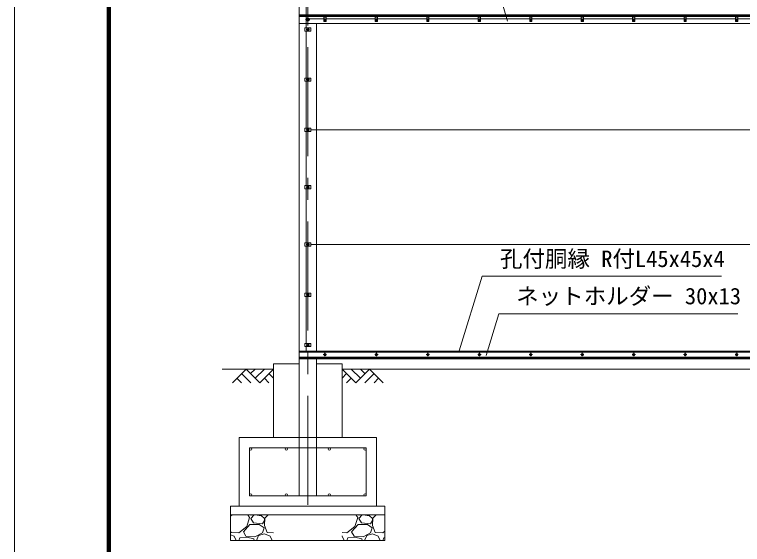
# Model space of a CAD drawing. Units: millimetres at full size; details may follow other scales. Extents: x -8400 to 8400, y -5940 to 5940.
# Drawn here: x -8400 to -4157, y -1879 to 1210 of the extents above; entities that cross this region are included whole.
import ezdxf
from ezdxf.enums import TextEntityAlignment as Align

# ---------------------------------------------------------------- set-up
doc = ezdxf.new("R2010")
doc.units = ezdxf.units.MM
doc.header["$LTSCALE"] = 20
doc.linetypes.add('USER1', pattern=[50.8, 31.75, -6.35, 6.35, -6.35])
for name, color, linetype, lineweight in [('0-0_D-STR1', 1, 'Continuous', 18), ('0-1_D-BMK', 2, 'USER1', 13), ('0-2_D-STR3', 3, 'Continuous', 13), ('0-3_D-BGD', 7, 'Continuous', 18), ('0-7_D-DCR-HCH', 7, 'Continuous', 13), ('0-8_D-STR-TXT', 7, 'Continuous', 13), ('0-B_D-STR4', 7, 'Continuous', 18), ('0-C_D-TTL', 7, 'Continuous', 18)]:
    doc.layers.add(name, color=color, linetype=linetype, lineweight=lineweight)
doc.styles.add('ＭＳ ゴシック', font='')
doc.styles.get('ＭＳ ゴシック').set_extended_font_data('MS Gothic')

msp = doc.modelspace()

# ---------------------------------------------------------------- linework, layer by layer
at = {"layer": '0-0_D-STR1'}
for p, q in [((-6740.7, 1207.61), (-2290.7, 1207.61)), ((-6740.7, 1203.61), (-2290.7, 1203.61)), ((-6740.7, 1199.61), (-2290.7, 1199.61)), ((-6740.7, 1158.61), (-2290.7, 1158.61)), ((-6640.7, -751.39), (-6640.7, 1158.61)), ((-6740.7, -751.39), (-2290.7, -751.39)), ((-6740.7, -792.39), (-2290.7, -792.39)), ((-6740.7, -796.39), (-2290.7, -796.39))]:
    msp.add_line(p, q, dxfattribs=at)
msp.add_lwpolyline([(-6740.7, 4203.61), (-6740.7, -1596.39), (-6640.7, -1596.39), (-6640.7, -796.39)], dxfattribs=at)
at = {"layer": '0-1_D-BMK'}
for p, q in [((-6690.7, -1647.39), (-6690.7, 4254.61)), ((-6677.95, 1180.61), (-6703.45, 1180.61)), ((-6598.14, 1179.61), (-6583.26, 1179.61)), ((-6590.7, 1187.05), (-6590.7, 1172.17)), ((-6298.14, 1179.61), (-6283.26, 1179.61)), ((-6290.7, 1187.05), (-6290.7, 1172.17)), ((-5998.14, 1179.61), (-5983.26, 1179.61)), ((-5990.7, 1187.05), (-5990.7, 1172.17)), ((-5698.14, 1179.61), (-5683.26, 1179.61)), ((-5690.7, 1187.05), (-5690.7, 1172.17)), ((-5398.14, 1179.61), (-5383.26, 1179.61)), ((-5390.7, 1187.05), (-5390.7, 1172.17)), ((-5098.14, 1179.61), (-5083.26, 1179.61)), ((-5090.7, 1187.05), (-5090.7, 1172.17)), ((-4798.14, 1179.61), (-4783.26, 1179.61)), ((-4790.7, 1187.05), (-4790.7, 1172.17)), ((-4498.14, 1179.61), (-4483.26, 1179.61)), ((-4490.7, 1187.05), (-4490.7, 1172.17)), ((-4198.14, 1179.61), (-4183.26, 1179.61)), ((-4190.7, 1187.05), (-4190.7, 1172.17)), ((-6700.7, 1123.61), (-6680.7, 1123.61)), ((-6700.7, 830.61), (-6680.7, 830.61)), ((-6700.7, 537.61), (-6680.7, 537.61)), ((-6700.7, 203.61), (-6680.7, 203.61)), ((-6700.7, -130.39), (-6680.7, -130.39)), ((-6700.7, -423.39), (-6680.7, -423.39)), ((-6700.7, -716.39), (-6680.7, -716.39)), ((-6590.7, -762.72), (-6590.7, -782.06)), ((-6290.7, -762.72), (-6290.7, -782.06)), ((-5990.7, -762.72), (-5990.7, -782.06)), ((-5690.7, -762.72), (-5690.7, -782.06)), ((-5390.7, -762.72), (-5390.7, -782.06)), ((-5090.7, -762.72), (-5090.7, -782.06)), ((-4790.7, -762.72), (-4790.7, -782.06)), ((-4490.7, -762.72), (-4490.7, -782.06)), ((-4190.7, -762.72), (-4190.7, -782.06)), ((-6581.03, -772.39), (-6600.37, -772.39)), ((-6281.03, -772.39), (-6300.37, -772.39)), ((-5981.03, -772.39), (-6000.37, -772.39)), ((-5681.03, -772.39), (-5700.37, -772.39)), ((-5381.03, -772.39), (-5400.37, -772.39)), ((-5081.03, -772.39), (-5100.37, -772.39)), ((-4781.03, -772.39), (-4800.37, -772.39)), ((-4481.03, -772.39), (-4500.37, -772.39)), ((-4181.03, -772.39), (-4200.37, -772.39))]:
    msp.add_line(p, q, dxfattribs=at)
at = {"layer": '0-2_D-STR3'}
for p, q in [((-6700.7, 1208.61), (-6700.7, 1274.11)), ((-6700.7, 1133.11), (-6700.7, 1198.61)), ((-6699.2, 1185.52), (-6690.7, 1190.42)), ((-6690.7, 1190.42), (-6682.2, 1185.52)), ((-6597.2, 1195.61), (-6597.2, 1169.61)), ((-6584.2, 1195.61), (-6597.2, 1195.61)), ((-6584.2, 1195.61), (-6584.2, 1169.61)), ((-6297.2, 1195.61), (-6297.2, 1169.61)), ((-6284.2, 1195.61), (-6297.2, 1195.61)), ((-6284.2, 1195.61), (-6284.2, 1169.61)), ((-5997.2, 1195.61), (-5997.2, 1169.61)), ((-5984.2, 1195.61), (-5997.2, 1195.61)), ((-5984.2, 1195.61), (-5984.2, 1169.61)), ((-5697.2, 1195.61), (-5697.2, 1169.61)), ((-5684.2, 1195.61), (-5697.2, 1195.61)), ((-5684.2, 1195.61), (-5684.2, 1169.61)), ((-5397.2, 1195.61), (-5397.2, 1169.61)), ((-5384.2, 1195.61), (-5397.2, 1195.61)), ((-5384.2, 1195.61), (-5384.2, 1169.61)), ((-5097.2, 1195.61), (-5097.2, 1169.61)), ((-5084.2, 1195.61), (-5097.2, 1195.61)), ((-5084.2, 1195.61), (-5084.2, 1169.61)), ((-4797.2, 1195.61), (-4797.2, 1169.61)), ((-4784.2, 1195.61), (-4797.2, 1195.61)), ((-4784.2, 1195.61), (-4784.2, 1169.61)), ((-4497.2, 1195.61), (-4497.2, 1169.61)), ((-4484.2, 1195.61), (-4497.2, 1195.61)), ((-4484.2, 1195.61), (-4484.2, 1169.61)), ((-4197.2, 1195.61), (-4197.2, 1169.61)), ((-4184.2, 1195.61), (-4197.2, 1195.61)), ((-4184.2, 1195.61), (-4184.2, 1169.61)), ((-6700.7, 1184.61), (-6597.2, 1184.61)), ((-6699.2, 1175.7), (-6699.2, 1185.52)), ((-6690.7, 1170.79), (-6699.2, 1175.7)), ((-6682.2, 1175.7), (-6690.7, 1170.79)), ((-6682.2, 1185.52), (-6682.2, 1175.7)), ((-6584.2, 1169.61), (-6597.2, 1169.61)), ((-6584.2, 1184.61), (-6297.2, 1184.61)), ((-6284.2, 1169.61), (-6297.2, 1169.61)), ((-6284.2, 1184.61), (-5997.2, 1184.61)), ((-5984.2, 1169.61), (-5997.2, 1169.61)), ((-5984.2, 1184.61), (-5697.2, 1184.61)), ((-5684.2, 1169.61), (-5697.2, 1169.61)), ((-5684.2, 1184.61), (-5397.2, 1184.61)), ((-5384.2, 1169.61), (-5397.2, 1169.61)), ((-5384.2, 1184.61), (-5097.2, 1184.61)), ((-5084.2, 1169.61), (-5097.2, 1169.61)), ((-5084.2, 1184.61), (-4797.2, 1184.61)), ((-4784.2, 1169.61), (-4797.2, 1169.61)), ((-4784.2, 1184.61), (-4497.2, 1184.61)), ((-4484.2, 1169.61), (-4497.2, 1169.61)), ((-4484.2, 1184.61), (-4197.2, 1184.61)), ((-4184.2, 1169.61), (-4197.2, 1169.61)), ((-4184.2, 1184.61), (-3897.2, 1184.61)), ((-6707.9, 1133.11), (-6673.5, 1133.11)), ((-6707.9, 1133.11), (-6707.9, 1114.11)), ((-6707.9, 1114.11), (-6673.5, 1114.11)), ((-6700.7, 840.11), (-6700.7, 1114.11)), ((-6697.2, 1127.36), (-6690.7, 1131.12)), ((-6697.2, 1119.86), (-6697.2, 1127.36)), ((-6690.7, 1116.1), (-6697.2, 1119.86)), ((-6690.7, 1131.12), (-6684.2, 1127.36)), ((-6684.2, 1119.86), (-6690.7, 1116.1)), ((-6684.2, 1127.36), (-6684.2, 1119.86)), ((-6673.5, 1133.11), (-6673.5, 1114.11)), ((-6707.9, 840.11), (-6673.5, 840.11)), ((-6707.9, 840.11), (-6707.9, 821.11)), ((-6707.9, 821.11), (-6673.5, 821.11)), ((-6700.7, 547.11), (-6700.7, 821.11)), ((-6697.2, 834.36), (-6690.7, 838.12)), ((-6690.7, 838.12), (-6684.2, 834.36)), ((-6684.2, 826.86), (-6690.7, 823.1)), ((-6684.2, 834.36), (-6684.2, 826.86)), ((-6673.5, 840.11), (-6673.5, 821.11)), ((-6707.9, 547.11), (-6673.5, 547.11)), ((-6707.9, 547.11), (-6707.9, 528.11)), ((-6707.9, 528.11), (-6673.5, 528.11)), ((-6700.7, 213.11), (-6700.7, 528.11)), ((-6697.2, 541.36), (-6690.7, 545.12)), ((-6697.2, 533.86), (-6697.2, 541.36)), ((-6690.7, 530.1), (-6697.2, 533.86)), ((-6690.7, 545.12), (-6684.2, 541.36)), ((-6684.2, 533.86), (-6690.7, 530.1)), ((-6684.2, 541.36), (-6684.2, 533.86)), ((-6673.5, 547.11), (-6673.5, 528.11)), ((-6673.5, 537.61), (-3700.2, 537.61)), ((-6707.9, 213.11), (-6673.5, 213.11)), ((-6707.9, 213.11), (-6707.9, 194.11)), ((-6673.5, 213.11), (-6673.5, 194.11)), ((-6707.9, 194.11), (-6673.5, 194.11)), ((-6700.7, -120.89), (-6700.7, 194.11)), ((-6697.2, 207.36), (-6690.7, 211.12)), ((-6697.2, 199.86), (-6697.2, 207.36)), ((-6690.7, 196.1), (-6697.2, 199.86)), ((-6690.7, 211.12), (-6684.2, 207.36)), ((-6684.2, 199.86), (-6690.7, 196.1)), ((-6684.2, 207.36), (-6684.2, 199.86)), ((-6707.9, -120.89), (-6673.5, -120.89)), ((-6707.9, -120.89), (-6707.9, -139.89)), ((-6697.2, -126.64), (-6690.7, -122.88)), ((-6697.2, -134.14), (-6697.2, -126.64)), ((-6690.7, -122.88), (-6684.2, -126.64)), ((-6684.2, -126.64), (-6684.2, -134.14)), ((-6673.5, -120.89), (-6673.5, -139.89)), ((-6707.9, -139.89), (-6673.5, -139.89)), ((-6700.7, -413.89), (-6700.7, -139.89)), ((-6690.7, -137.9), (-6697.2, -134.14)), ((-6684.2, -134.14), (-6690.7, -137.9)), ((-6673.5, -130.39), (-3700.2, -130.39)), ((-6707.9, -413.89), (-6673.5, -413.89)), ((-6707.9, -413.89), (-6707.9, -432.89)), ((-6697.2, -419.64), (-6690.7, -415.88)), ((-6697.2, -427.14), (-6697.2, -419.64)), ((-6690.7, -415.88), (-6684.2, -419.64)), ((-6684.2, -419.64), (-6684.2, -427.14)), ((-6673.5, -413.89), (-6673.5, -432.89)), ((-6707.9, -432.89), (-6673.5, -432.89)), ((-6700.7, -706.89), (-6700.7, -432.89)), ((-6690.7, -430.9), (-6697.2, -427.14)), ((-6684.2, -427.14), (-6690.7, -430.9)), ((-6707.9, -706.89), (-6673.5, -706.89)), ((-6707.9, -706.89), (-6707.9, -725.89)), ((-6697.2, -712.64), (-6690.7, -708.88)), ((-6697.2, -720.14), (-6697.2, -712.64)), ((-6690.7, -723.9), (-6697.2, -720.14)), ((-6690.7, -708.88), (-6684.2, -712.64)), ((-6684.2, -720.14), (-6690.7, -723.9)), ((-6684.2, -712.64), (-6684.2, -720.14)), ((-6673.5, -706.89), (-6673.5, -725.89)), ((-2290.7, -757.39), (-6740.7, -757.39)), ((-6707.9, -725.89), (-6673.5, -725.89)), ((-6700.7, -751.39), (-6700.7, -725.89)), ((-2290.7, -787.39), (-6740.7, -787.39)), ((-6350.7, -1316.39), (-7030.7, -1316.39)), ((-7030.7, -1596.39), (-7030.7, -1316.39)), ((-6350.7, -1596.39), (-6350.7, -1316.39)), ((-6350.7, -1596.39), (-7030.7, -1596.39))]:
    msp.add_line(p, q, dxfattribs=at)
msp.add_lwpolyline([(-6690.7, 823.1), (-6697.2, 826.86), (-6697.2, 834.36)], dxfattribs=at)
for points in [[(-6590.7, -766.64), (-6595.68, -769.52), (-6595.68, -775.27), (-6590.7, -778.14), (-6585.72, -775.27), (-6585.72, -769.52)], [(-6290.7, -766.64), (-6295.68, -769.52), (-6295.68, -775.27), (-6290.7, -778.14), (-6285.72, -775.27), (-6285.72, -769.52)], [(-5990.7, -766.64), (-5995.68, -769.52), (-5995.68, -775.27), (-5990.7, -778.14), (-5985.72, -775.27), (-5985.72, -769.52)], [(-5690.7, -766.64), (-5695.68, -769.52), (-5695.68, -775.27), (-5690.7, -778.14), (-5685.72, -775.27), (-5685.72, -769.52)], [(-5390.7, -766.64), (-5395.68, -769.52), (-5395.68, -775.27), (-5390.7, -778.14), (-5385.72, -775.27), (-5385.72, -769.52)], [(-5090.7, -766.64), (-5095.68, -769.52), (-5095.68, -775.27), (-5090.7, -778.14), (-5085.72, -775.27), (-5085.72, -769.52)], [(-4790.7, -766.64), (-4795.68, -769.52), (-4795.68, -775.27), (-4790.7, -778.14), (-4785.72, -775.27), (-4785.72, -769.52)], [(-4490.7, -766.64), (-4495.68, -769.52), (-4495.68, -775.27), (-4490.7, -778.14), (-4485.72, -775.27), (-4485.72, -769.52)], [(-4190.7, -766.64), (-4195.68, -769.52), (-4195.68, -775.27), (-4190.7, -778.14), (-4185.72, -775.27), (-4185.72, -769.52)]]:
    msp.add_lwpolyline(points, close=True, dxfattribs=at)
for centre, radius in [((-6690.7, 1180.61), 8.25), ((-6590.7, 1179.61), 5.25), ((-6290.7, 1179.61), 5.25), ((-5990.7, 1179.61), 5.25), ((-5690.7, 1179.61), 5.25), ((-5390.7, 1179.61), 5.25), ((-5090.7, 1179.61), 5.25), ((-4790.7, 1179.61), 5.25), ((-4490.7, 1179.61), 5.25), ((-4190.7, 1179.61), 5.25), ((-6690.7, 1123.61), 6.25), ((-6690.7, 830.61), 6.25), ((-6690.7, 537.61), 6.25), ((-6690.7, 203.61), 6.25), ((-6690.7, -130.39), 6.25), ((-6690.7, -423.39), 6.25), ((-6690.7, -716.39), 6.25), ((-6590.7, -772.39), 6.5), ((-6590.7, -772.39), 4.98), ((-6290.7, -772.39), 6.5), ((-6290.7, -772.39), 4.98), ((-5990.7, -772.39), 6.5), ((-5990.7, -772.39), 4.98), ((-5690.7, -772.39), 6.5), ((-5690.7, -772.39), 4.98), ((-5390.7, -772.39), 6.5), ((-5390.7, -772.39), 4.98), ((-5090.7, -772.39), 6.5), ((-5090.7, -772.39), 4.98), ((-4790.7, -772.39), 6.5), ((-4790.7, -772.39), 4.98), ((-4490.7, -772.39), 6.5), ((-4490.7, -772.39), 4.98), ((-4190.7, -772.39), 6.5), ((-4190.7, -772.39), 4.98), ((-7024.2, -1322.89), 6.5), ((-6815.7, -1322.89), 6.5), ((-6565.7, -1322.89), 6.5), ((-6357.2, -1322.89), 6.5), ((-7024.2, -1589.89), 6.5), ((-6815.7, -1589.89), 6.5), ((-6565.7, -1589.89), 6.5), ((-6357.2, -1589.89), 6.5)]:
    msp.add_circle(centre, radius, dxfattribs=at)
at = {"layer": '0-3_D-BGD'}
for p, q in [((-6890.7, -856.39), (-7190.7, -856.39)), ((-3890.7, -856.39), (-6490.7, -856.39))]:
    msp.add_line(p, q, dxfattribs=at)
at = {"layer": '0-7_D-DCR-HCH'}
for p, q in [((-7050.33, -856.39), (-7130.15, -936.21)), ((-7076.94, -883), (-7023.48, -936.21)), ((-7050.33, -856.39), (-6970.52, -936.21)), ((-7023.73, -883), (-6997.12, -856.39)), ((-6997.12, -909.6), (-6943.91, -856.39)), ((-6970.52, -936.21), (-6890.7, -856.39)), ((-6917.3, -883), (-6890.7, -909.48)), ((-6410.88, -936.21), (-6490.7, -856.39)), ((-6464.09, -883), (-6490.7, -909.48)), ((-6384.27, -909.6), (-6437.49, -856.39)), ((-6331.06, -856.39), (-6410.88, -936.21)), ((-6357.53, -883.14), (-6384.27, -856.39)), ((-6304.46, -883), (-6357.91, -936.21)), ((-6331.06, -856.39), (-6251.24, -936.21)), ((-7103.55, -909.6), (-7076.82, -936.21)), ((-6943.91, -909.6), (-6917.18, -936.21)), ((-6437.49, -909.6), (-6464.21, -936.21)), ((-6277.85, -909.6), (-6304.58, -936.21)), ((-7131.58, -1706.39), (-7140.7, -1714.71)), ((-7046.74, -1775.2), (-7029.94, -1722.7)), ((-7029.94, -1722.7), (-7039.91, -1706.39)), ((-7024.28, -1706.39), (-7023.64, -1707.99)), ((-7003.14, -1706.39), (-7023.64, -1726.89)), ((-7023.64, -1708), (-7020.97, -1706.39)), ((-7023.64, -1726.9), (-7006.84, -1752.1)), ((-6960.64, -1712.2), (-6999.34, -1706.39)), ((-6943.84, -1726.9), (-6960.64, -1712.2)), ((-6954.34, -1758.4), (-6943.84, -1739.5)), ((-6941.74, -1724.8), (-6943.84, -1768.9)), ((-6943.84, -1739.5), (-6943.84, -1726.9)), ((-6921.58, -1706.39), (-6941.74, -1724.79)), ((-6416.74, -1775.2), (-6399.94, -1722.7)), ((-6399.94, -1722.7), (-6409.91, -1706.39)), ((-6394.28, -1706.39), (-6393.64, -1707.99)), ((-6373.14, -1706.39), (-6393.64, -1726.89)), ((-6393.64, -1708), (-6390.97, -1706.39)), ((-6393.64, -1726.9), (-6376.84, -1752.1)), ((-6330.64, -1712.2), (-6369.34, -1706.39)), ((-6313.84, -1726.9), (-6330.64, -1712.2)), ((-6324.34, -1758.4), (-6313.84, -1739.5)), ((-6311.74, -1724.8), (-6313.84, -1768.9)), ((-6313.84, -1739.5), (-6313.84, -1726.9)), ((-6291.58, -1706.39), (-6311.74, -1724.79)), ((-7092.94, -1810.9), (-7046.74, -1775.2)), ((-7065.64, -1804.6), (-7027.84, -1762.6)), ((-7027.84, -1762.6), (-6973.24, -1762.6)), ((-7006.84, -1752.1), (-6954.34, -1758.4)), ((-6973.24, -1762.6), (-6945.94, -1781.5)), ((-6945.94, -1781.5), (-6954.34, -1810.9)), ((-6943.84, -1768.9), (-6927.04, -1808.79)), ((-6462.94, -1810.9), (-6416.74, -1775.2)), ((-6435.64, -1804.6), (-6397.84, -1762.6)), ((-6397.84, -1762.6), (-6343.24, -1762.6)), ((-6376.84, -1752.1), (-6324.34, -1758.4)), ((-6343.24, -1762.6), (-6315.94, -1781.5)), ((-6315.94, -1781.5), (-6324.34, -1810.9)), ((-6313.84, -1768.9), (-6297.04, -1808.79)), ((-7140.7, -1800.11), (-7137.04, -1808.79)), ((-7140.7, -1822.12), (-7120.24, -1829.8)), ((-7137.04, -1808.8), (-7092.94, -1810.9)), ((-7050.94, -1829.8), (-7065.64, -1804.6)), ((-6954.34, -1810.9), (-6998.44, -1833.99)), ((-6977.44, -1827.7), (-6943.84, -1817.2)), ((-6943.84, -1817.2), (-6910.24, -1829.8)), ((-6927.04, -1808.8), (-6890.7, -1810.53)), ((-6490.7, -1809.57), (-6462.94, -1810.9)), ((-6420.94, -1829.8), (-6435.64, -1804.6)), ((-6324.34, -1810.9), (-6368.44, -1833.99)), ((-6347.44, -1827.7), (-6313.84, -1817.2)), ((-6313.84, -1817.2), (-6280.24, -1829.8)), ((-6297.04, -1808.8), (-6252.94, -1810.9)), ((-6252.94, -1810.9), (-6240.7, -1801.43)), ((-7120.24, -1829.8), (-7107.97, -1856.39)), ((-7092.68, -1856.39), (-7086.64, -1840.3)), ((-7046.74, -1836.1), (-7086.64, -1840.3)), ((-6998.44, -1834), (-7050.94, -1829.8)), ((-7004.74, -1846.6), (-7046.74, -1836.1)), ((-7002.78, -1856.39), (-7004.74, -1846.6)), ((-6989.74, -1856.39), (-6977.44, -1827.7)), ((-6910.24, -1829.8), (-6897.97, -1856.39)), ((-6490.7, -1829.62), (-6490.24, -1829.8)), ((-6490.24, -1829.8), (-6477.97, -1856.39)), ((-6462.68, -1856.39), (-6456.64, -1840.3)), ((-6416.74, -1836.1), (-6456.64, -1840.3)), ((-6368.44, -1834), (-6420.94, -1829.8)), ((-6374.74, -1846.6), (-6416.74, -1836.1)), ((-6372.78, -1856.39), (-6374.74, -1846.6)), ((-6359.74, -1856.39), (-6347.44, -1827.7)), ((-6280.24, -1829.8), (-6267.97, -1856.39)), ((-6252.68, -1856.39), (-6246.64, -1840.3)), ((-6240.7, -1839.67), (-6246.64, -1840.3))]:
    msp.add_line(p, q, dxfattribs=at)
at = {"layer": '0-8_D-STR-TXT'}
msp.add_line((-5626.59, 1518.48), (-5527.29, 1171.25), dxfattribs=at)
for points in [[(-4278.79, -315.81), (-5674.54, -315.81), (-5808.4, -749.48)], [(-4184.32, -535.07), (-5577.03, -535.07), (-5650.75, -777.3)]]:
    msp.add_lwpolyline(points, dxfattribs=at)
at = {"layer": '0-B_D-STR4'}
for p, q in [((-6890.7, -826.39), (-6740.7, -826.39)), ((-6890.7, -826.39), (-6890.7, -1256.39)), ((-6640.7, -826.39), (-6490.7, -826.39)), ((-6490.7, -826.39), (-6490.7, -1256.39)), ((-6290.7, -1256.39), (-7090.7, -1256.39)), ((-7090.7, -1656.39), (-7090.7, -1256.39)), ((-6290.7, -1656.39), (-6290.7, -1256.39)), ((-6240.7, -1656.39), (-7140.7, -1656.39)), ((-7140.7, -1656.39), (-7140.7, -1856.39)), ((-6240.7, -1656.39), (-6240.7, -1856.39)), ((-6240.7, -1706.39), (-7140.7, -1706.39)), ((-6240.7, -1856.39), (-7140.7, -1856.39))]:
    msp.add_line(p, q, dxfattribs=at)
at = {"layer": '0-C_D-TTL', "color": 2}
msp.add_lwpolyline([(-8400, 5940), (8400, 5940), (8400, -5940), (-8400, -5940)], close=True, dxfattribs=at)
at = {"layer": '0-C_D-TTL'}
for points in [[(-7860, 5500), (7860, 5500), (7860, -5500), (-7860, -5500)], [(-7855, 5495), (7855, 5495), (7855, -5495), (-7855, -5495)], [(-7850, 5490), (7850, 5490), (7850, -5490), (-7850, -5490)], [(-7845, 5485), (7845, 5485), (7845, -5485), (-7845, -5485)], [(-7840, 5480), (7840, 5480), (7840, -5480), (-7840, -5480)]]:
    msp.add_lwpolyline(points, close=True, dxfattribs=at)

# ---------------------------------------------------------------- texts
at = {"layer": '0-8_D-STR-TXT', "style": 'ＭＳ ゴシック'}
for s, p in [('孔付胴縁 R付L45x45x4', (-5570.66, -290.64)), ('ネットホルダー 30x13', (-5476.2, -507.86))]:
    msp.add_text(s, height=96.19, dxfattribs=at).set_placement(p, align=Align.BOTTOM_LEFT)

doc.saveas('drawing.dxf')
